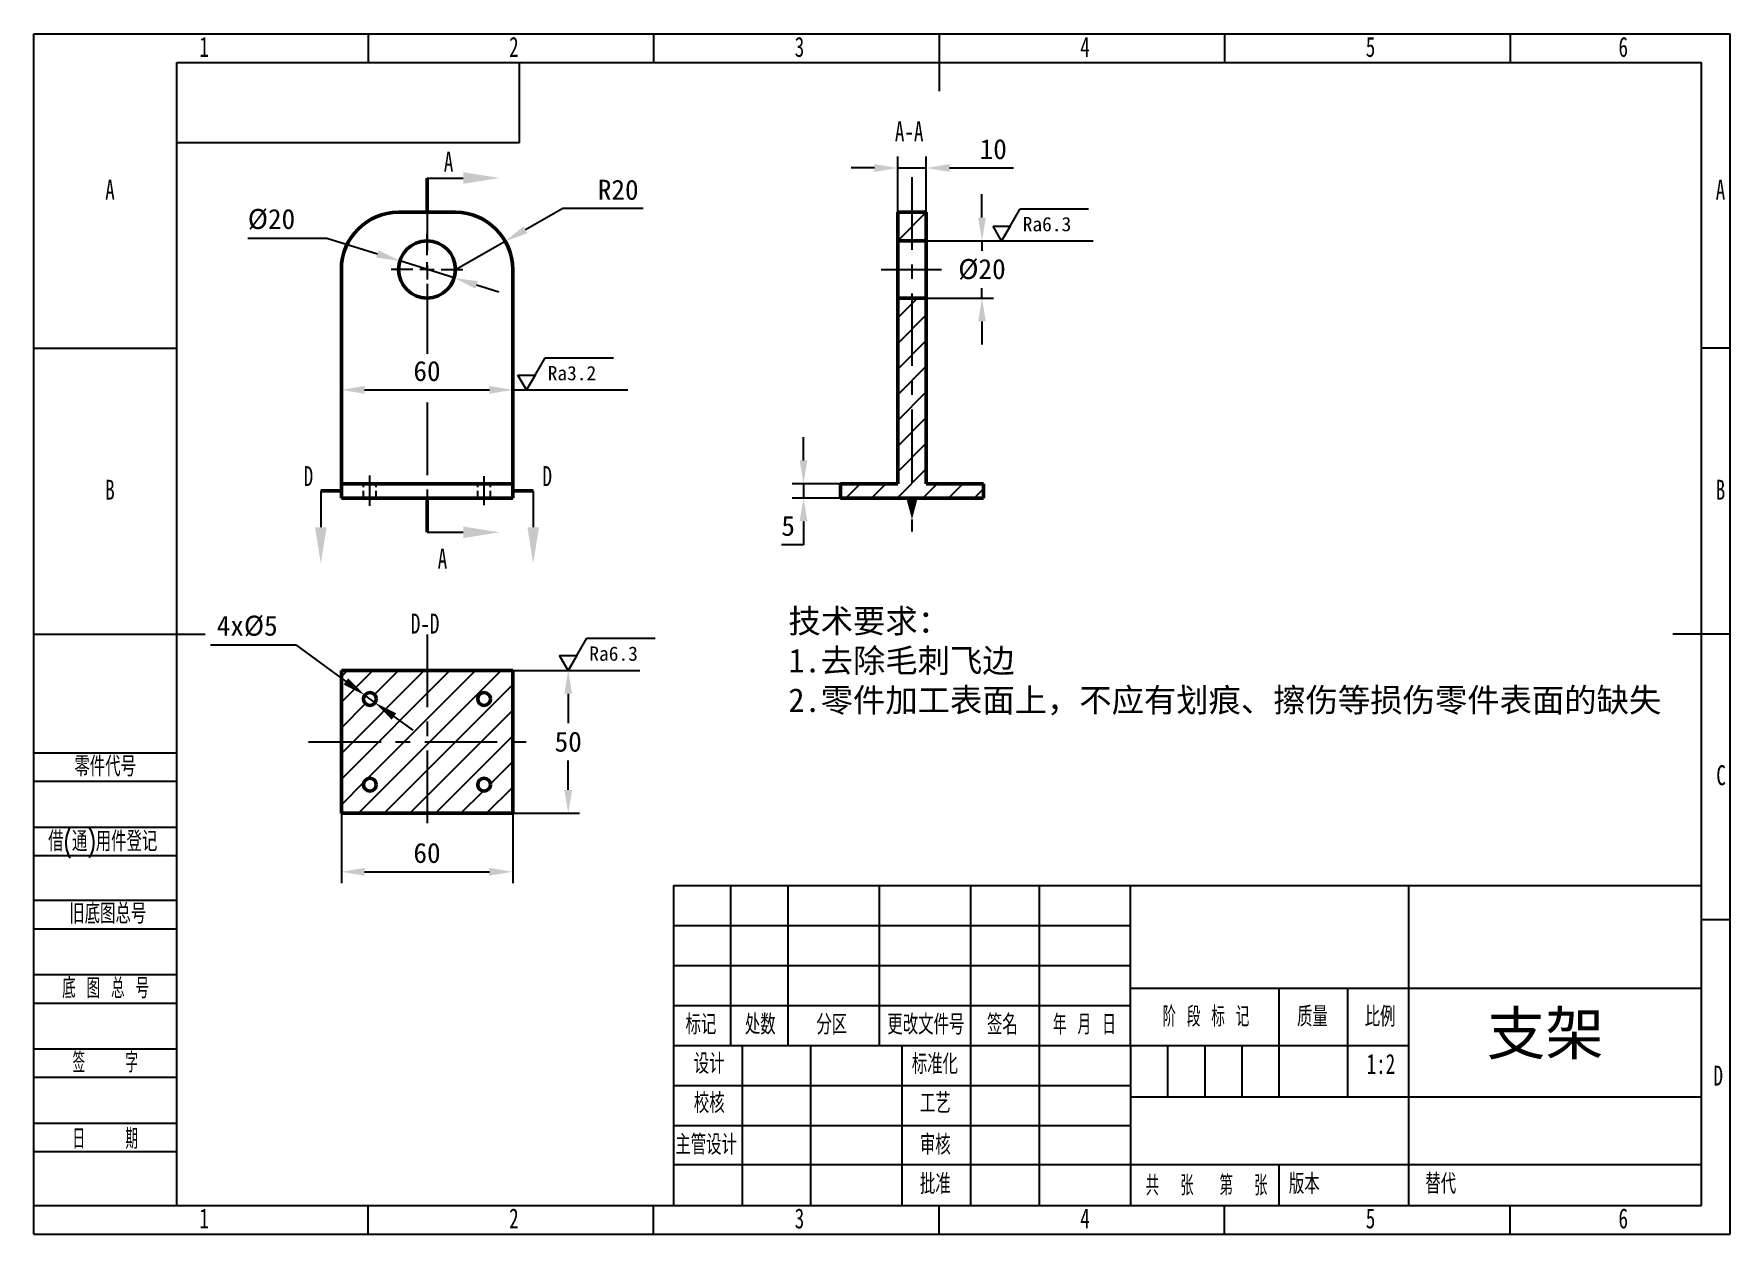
# Model space of a CAD drawing. Header units: millimetres. Extents: x 0 to 594, y 0 to 420.
import ezdxf

# ---------------------------------------------------------------- set-up
doc = ezdxf.new("R2010")
doc.units = ezdxf.units.MM
doc.header["$LTSCALE"] = 2
doc.header["$PDSIZE"] = -1
doc.linetypes.add('CENTERX2', pattern=[20.32, 12.7, -2.54, 2.54, -2.54])
doc.linetypes.add('HIDDEN', pattern=[1.905, 1.27, -0.635])
for name, color, linetype in [('中心线层', 7, 'CENTERX2'), ('图框', 7, 'Continuous'), ('细实线层', 7, 'Continuous'), ('虚线层', 7, 'HIDDEN')]:
    doc.layers.add(name, color=color, linetype=linetype)
for name, color, linetype, lineweight in [('文字层', 3, 'Continuous', 25), ('标注层', 4, 'Continuous', 25), ('粗实线层', 7, 'Continuous', 25), ('轮廓实线层', 7, 'Continuous', 50)]:
    doc.layers.add(name, color=color, linetype=linetype, lineweight=lineweight)
doc.styles.add('SLDTEXTSTYLE0', font='TXT', dxfattribs={"width": 0.7, "bigfont": 'bigfont'})
doc.styles.add('SLDTEXTSTYLE1', font='TXT', dxfattribs={"width": 0.6, "bigfont": 'bigfont'})
doc.styles.add('SLDTEXTSTYLE2', font='TXT', dxfattribs={"width": 0.614286, "bigfont": 'bigfont'})
doc.styles.add('SLDTEXTSTYLE3', font='TXT', dxfattribs={"width": 0.62, "bigfont": 'bigfont'})
doc.styles.add('SLDTEXTSTYLE4', font='TXT', dxfattribs={"width": 0.566667, "bigfont": 'bigfont'})
doc.styles.add('SLDTEXTSTYLE5', font='TXT', dxfattribs={"width": 0.7})
doc.dimstyles.new('ISO-25', dxfattribs={"dimtxt": 2.5, "dimasz": 2.5, "dimexe": 1.25, "dimexo": 0.625, "dimtad": 1, "dimtxsty": 'Standard', "dimcen": 2.5, "dimadec": 0, "dimazin": 0, "dimtfac": 1, "dimtmove": 0, "dimatfit": 3, "dimfxl": 1, "dimarcsym": 0})
pattern_1 = [(45, (-54.0696, 0), (-4.49013, 4.49013), [])]

# ---------------------------------------------------------------- blocks, each defined once
blk = doc.blocks.new('SW_CENTERMARKSYMBOL_0')
at = {"layer": '图框', "color": 0}
for p, q in [((0, 5), (0, 12.5)), ((-5, 0), (-12.5, 0)), ((0, 0), (-2.5, 0)), ((0, 0), (0, 2.5)), ((0, 0), (0, -2.5)), ((0, 0), (2.5, 0)), ((5, 0), (12.5, 0)), ((0, -5), (0, -12.5))]:
    blk.add_line(p, q, dxfattribs=at)
blk = doc.blocks.new('*D2')
at = {"layer": 'Defpoints', "color": 0, "transparency": 16777216}
for p in [(128.12, 340.56), (147.21, 334.6)]:
    blk.add_point(p, dxfattribs=at)
at = {"layer": '标注层', "color": 0, "lineweight": -2, "transparency": 16777216}
for p, q in [((74.94, 348.54), (102.58, 348.54)), ((102.58, 348.54), (120.33, 343)), ((147.21, 334.6), (128.12, 340.56)), ((155, 332.17), (162.78, 329.74))]:
    blk.add_line(p, q, dxfattribs=at)
at = {"layer": '标注层', "color": 0, "transparency": 16777216}
for points in [[(120.73, 344.3), (119.92, 341.7), (128.12, 340.56)], [(155.4, 333.47), (154.59, 330.87), (147.21, 334.6)]]:
    blk.add_solid(points, dxfattribs=at)
at = {"layer": '标注层', "color": 0, "transparency": 16777216, "insert": (83.19, 355.09), "char_height": 7, "attachment_point": 5}
blk.add_mtext('%%C{\\fSimSun|b0|i0|c134|p2;20}', dxfattribs=at)
blk = doc.blocks.new('*D3')
at = {"layer": 'Defpoints', "color": 0, "transparency": 16777216}
for p in [(167.66, 197.27), (167.66, 147.27), (187.11, 147.27)]:
    blk.add_point(p, dxfattribs=at)
at = {"layer": '标注层', "color": 0, "lineweight": -2, "transparency": 16777216}
for p, q in [((167.66, 197.27), (191.11, 197.27)), ((187.11, 189.11), (187.11, 178.82)), ((187.11, 155.43), (187.11, 165.72)), ((167.66, 147.27), (191.11, 147.27))]:
    blk.add_line(p, q, dxfattribs=at)
at = {"layer": '标注层', "color": 0, "transparency": 16777216}
for points in [[(185.75, 189.11), (188.47, 189.11), (187.11, 197.27)], [(185.75, 155.43), (188.47, 155.43), (187.11, 147.27)]]:
    blk.add_solid(points, dxfattribs=at)
at = {"layer": '标注层', "color": 0, "transparency": 16777216, "insert": (187.11, 172.27), "char_height": 7, "attachment_point": 5}
blk.add_mtext('50', dxfattribs=at)
blk = doc.blocks.new('*D4')
at = {"layer": 'Defpoints', "color": 0, "transparency": 16777216}
for p in [(107.66, 147.27), (167.66, 147.27), (167.66, 126.79)]:
    blk.add_point(p, dxfattribs=at)
at = {"layer": '标注层', "color": 0, "lineweight": -2, "transparency": 16777216}
for p, q in [((107.66, 147.27), (107.66, 122.79)), ((167.66, 147.27), (167.66, 122.79)), ((115.82, 126.79), (159.5, 126.79))]:
    blk.add_line(p, q, dxfattribs=at)
at = {"layer": '标注层', "color": 0, "transparency": 16777216}
for points in [[(115.82, 128.15), (115.82, 125.43), (107.66, 126.79)], [(159.5, 128.15), (159.5, 125.43), (167.66, 126.79)]]:
    blk.add_solid(points, dxfattribs=at)
at = {"layer": '标注层', "color": 0, "transparency": 16777216, "insert": (137.66, 133.33), "char_height": 7, "width": 25.6667, "attachment_point": 5}
blk.add_mtext('60', dxfattribs=at)
blk = doc.blocks.new('*D5')
at = {"layer": 'Defpoints', "color": 0, "transparency": 16777216}
for p in [(282.5, 262.58), (269.51, 257.58), (282.5, 257.58)]:
    blk.add_point(p, dxfattribs=at)
at = {"layer": '标注层', "color": 0, "lineweight": -2, "transparency": 16777216}
for p, q in [((269.51, 270.74), (269.51, 278.9)), ((282.5, 262.58), (265.51, 262.58)), ((269.51, 262.58), (269.51, 257.58)), ((282.5, 257.58), (265.51, 257.58)), ((269.51, 249.42), (269.51, 241.26)), ((269.51, 241.26), (261.8, 241.26))]:
    blk.add_line(p, q, dxfattribs=at)
at = {"layer": '标注层', "color": 0, "transparency": 16777216}
for points in [[(268.15, 270.74), (270.87, 270.74), (269.51, 262.58)], [(268.15, 249.42), (270.87, 249.42), (269.51, 257.58)]]:
    blk.add_solid(points, dxfattribs=at)
at = {"layer": '标注层', "color": 0, "transparency": 16777216, "insert": (264.13, 247.81), "char_height": 7, "attachment_point": 5}
blk.add_mtext('5', dxfattribs=at)
blk = doc.blocks.new('*D6')
at = {"layer": 'Defpoints', "color": 0, "transparency": 16777216}
for p in [(312.5, 373.09), (302.5, 357.58), (312.5, 357.58)]:
    blk.add_point(p, dxfattribs=at)
at = {"layer": '标注层', "color": 0, "lineweight": -2, "transparency": 16777216}
for p, q in [((302.5, 357.58), (302.5, 377.09)), ((312.5, 357.58), (312.5, 377.09)), ((294.34, 373.09), (286.18, 373.09)), ((302.5, 373.09), (312.5, 373.09)), ((320.66, 373.09), (343.09, 373.09))]:
    blk.add_line(p, q, dxfattribs=at)
at = {"layer": '标注层', "color": 0, "transparency": 16777216}
for points in [[(294.34, 374.45), (294.34, 371.73), (302.5, 373.09)], [(320.66, 374.45), (320.66, 371.73), (312.5, 373.09)]]:
    blk.add_solid(points, dxfattribs=at)
at = {"layer": '标注层', "color": 0, "transparency": 16777216, "insert": (335.96, 379.64), "char_height": 7, "attachment_point": 5}
blk.add_mtext('10', dxfattribs=at)
blk = doc.blocks.new('*D7')
at = {"layer": 'Defpoints', "color": 0, "transparency": 16777216}
for p in [(115.85, 188.6), (119.48, 185.94)]:
    blk.add_point(p, dxfattribs=at)
at = {"layer": '标注层', "color": 0, "lineweight": -2, "transparency": 16777216}
for p, q in [((61.86, 206.21), (91.74, 206.21)), ((91.74, 206.21), (109.26, 193.41)), ((119.48, 185.94), (115.85, 188.6)), ((126.07, 181.13), (132.66, 176.31))]:
    blk.add_line(p, q, dxfattribs=at)
at = {"layer": '标注层', "color": 0, "transparency": 16777216}
for points in [[(110.06, 194.51), (108.45, 192.31), (115.85, 188.6)], [(126.87, 182.23), (125.26, 180.03), (119.48, 185.94)]]:
    blk.add_solid(points, dxfattribs=at)
at = {"layer": '标注层', "color": 0, "transparency": 16777216, "insert": (74.69, 212.76), "char_height": 7, "attachment_point": 5}
blk.add_mtext('4x%%C5', dxfattribs=at)
blk = doc.blocks.new('*D8')
at = {"layer": 'Defpoints', "color": 0, "transparency": 16777216}
for p in [(165.06, 347.44), (147.66, 337.58)]:
    blk.add_point(p, dxfattribs=at)
at = {"layer": '标注层', "color": 0, "lineweight": -2, "transparency": 16777216}
for p, q in [((185.24, 358.88), (172.16, 351.46)), ((213.37, 358.88), (185.24, 358.88)), ((147.66, 337.58), (165.06, 347.44))]:
    blk.add_line(p, q, dxfattribs=at)
at = {"layer": '标注层', "color": 0, "transparency": 16777216}
blk.add_solid([(171.49, 352.65), (172.83, 350.28), (165.06, 347.44)], dxfattribs=at)
at = {"layer": '标注层', "color": 0, "transparency": 16777216, "insert": (204.62, 365.42), "char_height": 7, "attachment_point": 5}
blk.add_mtext('R20', dxfattribs=at)
blk = doc.blocks.new('ccd')
for p, q in [((3, 5.2), (6.5, 11.26)), ((6.5, 11.26), (30.5, 11.26)), ((0, 0), (-3, 5.2)), ((-3, 5.2), (3, 5.2)), ((3, 5.2), (0, 0))]:
    blk.add_line(p, q)
blk.add_attdef('RA6.3', (7.39, 3.36), '', height=5)
blk = doc.blocks.new('*D10')
at = {"layer": 'Defpoints', "color": 0, "transparency": 16777216}
for p in [(167.66, 295.44), (107.66, 262.58), (167.66, 262.58)]:
    blk.add_point(p, dxfattribs=at)
at = {"layer": '标注层', "color": 0, "lineweight": -2, "transparency": 16777216}
for p, q in [((107.66, 262.58), (107.66, 299.44)), ((167.66, 262.58), (167.66, 299.44)), ((115.82, 295.44), (159.5, 295.44))]:
    blk.add_line(p, q, dxfattribs=at)
at = {"layer": '标注层', "color": 0, "transparency": 16777216}
for points in [[(115.82, 296.8), (115.82, 294.08), (107.66, 295.44)], [(159.5, 296.8), (159.5, 294.08), (167.66, 295.44)]]:
    blk.add_solid(points, dxfattribs=at)
at = {"layer": '标注层', "color": 0, "transparency": 16777216, "insert": (137.66, 301.99), "char_height": 7, "attachment_point": 5}
blk.add_mtext('60', dxfattribs=at)
blk = doc.blocks.new('*D11')
at = {"layer": 'Defpoints', "color": 0, "transparency": 16777216}
for p in [(312.5, 347.58), (312.5, 327.58), (332.02, 327.58)]:
    blk.add_point(p, dxfattribs=at)
at = {"layer": '标注层', "color": 0, "lineweight": -2, "transparency": 16777216}
for p, q in [((332.02, 355.74), (332.02, 363.9)), ((312.5, 347.58), (336.02, 347.58)), ((332.02, 347.58), (332.02, 344.13)), ((312.5, 327.58), (336.02, 327.58)), ((332.02, 327.58), (332.02, 331.03)), ((332.02, 319.42), (332.02, 311.26))]:
    blk.add_line(p, q, dxfattribs=at)
at = {"layer": '标注层', "color": 0, "transparency": 16777216}
for points in [[(330.66, 355.74), (333.38, 355.74), (332.02, 347.58)], [(330.66, 319.42), (333.38, 319.42), (332.02, 327.58)]]:
    blk.add_solid(points, dxfattribs=at)
at = {"layer": '标注层', "color": 0, "transparency": 16777216, "insert": (332.02, 337.58), "char_height": 7, "attachment_point": 5}
blk.add_mtext('%%C20', dxfattribs=at)

msp = doc.modelspace()

# ---------------------------------------------------------------- hatches: boundary and pattern name
h = msp.add_hatch()
h.set_pattern_fill('ANSI31', color=256, scale=2, style=0)
h.set_pattern_definition(pattern_1)
h.paths.add_polyline_path([(302.504, 347.583), (312.504, 347.583), (312.504, 357.583), (302.504, 357.583)], flags=0)
h = msp.add_hatch()
h.set_pattern_fill('ANSI31', color=256, scale=2, style=0)
h.set_pattern_definition(pattern_1)
h.paths.add_polyline_path([(332.504, 257.583), (332.504, 262.583), (312.504, 262.583), (312.504, 327.583), (302.504, 327.583), (302.504, 262.583), (282.504, 262.583), (282.504, 257.583)], flags=0)
h = msp.add_hatch()
h.set_pattern_fill('ANSI31', color=256, scale=2, style=0)
h.set_pattern_definition([(45, (-32.601, -16.9336), (-4.49013, 4.49013), [])])
h.paths.add_polyline_path([(107.662, 147.269), (167.662, 147.269), (167.662, 197.269), (107.662, 197.269)], flags=0)
edge = h.paths.add_edge_path(flags=0)
edge.add_arc((117.662, 187.269), 2.25, 0, 360)
edge = h.paths.add_edge_path(flags=0)
edge.add_arc((157.662, 157.269), 2.25, 0, 360)
edge = h.paths.add_edge_path(flags=0)
edge.add_arc((117.662, 157.269), 2.25, 0, 360)
edge = h.paths.add_edge_path(flags=0)
edge.add_arc((157.662, 187.269), 2.25, 0, 360)

# ---------------------------------------------------------------- linework, layer by layer
at = {"layer": '中心线层'}
for p, q in [((137.662, 369.583), (137.662, 307.998)), ((307.504, 369.843), (307.504, 250.093)), ((296.714, 337.583), (317.837, 337.583)), ((137.662, 291.009), (137.662, 245.583)), ((117.662, 254.904), (117.662, 265.445)), ((157.662, 255.101), (157.662, 265.198)), ((137.662, 209.843), (137.662, 139.796)), ((96.203, 172.269), (175.268, 172.269))]:
    msp.add_line(p, q, dxfattribs=at)
at = {"layer": '图框'}
for p, q in [((0, 0), (0, 420)), ((0, 420), (594, 420)), ((117, 420), (117, 410)), ((217, 420), (217, 410)), ((317, 420), (317, 400)), ((417, 420), (417, 410)), ((517, 420), (517, 410)), ((594, 0), (594, 420)), ((50, 10), (50, 410)), ((50, 410), (584, 410)), ((584, 10), (584, 410)), ((0, 310), (50, 310)), ((594, 310), (584, 310)), ((0, 210), (60, 210)), ((594, 210), (574, 210)), ((0, 168.441), (50, 168.441)), ((0, 158.441), (50, 158.441)), ((0, 142.441), (50, 142.441)), ((0, 132.441), (50, 132.441)), ((224, 122), (224, 10)), ((224, 122), (584, 122)), ((244, 122), (244, 66)), ((264, 122), (264, 66)), ((296, 122), (296, 66)), ((328, 122), (328, 10)), ((352, 122), (352, 10)), ((383.936, 122.104), (384.009, 10)), ((481.384, 122), (481.384, 10)), ((0, 116.86), (50, 116.86)), ((224, 108), (384, 108)), ((594, 110), (584, 110)), ((0, 106.86), (50, 106.86)), ((0, 90.86), (50, 90.86)), ((224, 94), (384, 94)), ((383.96, 86.104), (583.96, 86.104)), ((436, 86.138), (436, 48.138)), ((460, 86), (460, 48)), ((0, 80.86), (50, 80.86)), ((224, 80), (384, 80)), ((224, 66), (384, 66)), ((248, 66), (248, 10)), ((272, 66), (272, 10)), ((304, 66), (304, 10)), ((384.03, 66), (481.384, 66)), ((397, 66), (397, 48)), ((410, 66), (410, 48)), ((423, 66), (423, 48)), ((0, 64.86), (50, 64.86)), ((0, 54.86), (50, 54.86)), ((224, 52), (384, 52)), ((384, 48), (584, 48)), ((0, 38.86), (50, 38.86)), ((224, 38), (384, 38)), ((0, 28.86), (50, 28.86)), ((224, 24.332), (384, 24.332)), ((384, 24.332), (584, 24.332)), ((436, 24.332), (436, 10)), ((0, 10), (50, 10)), ((50, 10), (584, 10)), ((117, 0), (117, 10)), ((217, 0), (217, 10)), ((317, 0), (317, 10)), ((417, 0), (417, 10)), ((517, 0), (517, 10)), ((0, 0), (594, 0))]:
    msp.add_line(p, q, dxfattribs=at)
at = {"layer": '标注层'}
for p, q in [((336.016, 347.583), (370.993, 347.583)), ((167.662, 295.439), (207.992, 295.439)), ((307.504, 250.093), (307.504, 245.895)), ((187.108, 197.269), (212.231, 197.269))]:
    msp.add_line(p, q, dxfattribs=at)
msp.add_lwpolyline([(307.504, 257.583, 4, 0, 0), (307.504, 250.093, 0, 0, 0)], format="xyseb", dxfattribs=at)
at = {"layer": '粗实线层'}
for p, q in [((170, 382), (170, 410)), ((50, 382), (170, 382))]:
    msp.add_line(p, q, dxfattribs=at)
at = {"layer": '细实线层'}
for p, q in [((137.662, 369.583), (150.362, 369.583)), ((100.462, 260.083), (100.462, 247.383)), ((174.862, 260.083), (174.862, 247.383)), ((137.662, 245.583), (150.362, 245.583))]:
    msp.add_line(p, q, dxfattribs=at)
at = {"layer": '虚线层'}
for p, q in [((115.412, 257.583), (115.412, 262.583)), ((119.912, 257.583), (119.912, 262.583)), ((155.412, 257.583), (155.412, 262.583)), ((159.912, 257.583), (159.912, 262.583))]:
    msp.add_line(p, q, dxfattribs=at)
at = {"layer": '轮廓实线层'}
for p, q in [((137.662, 369.583), (137.662, 357.583)), ((147.662, 357.583), (127.662, 357.583)), ((302.504, 347.583), (302.504, 357.583)), ((312.504, 357.583), (302.504, 357.583)), ((312.504, 347.583), (312.504, 357.583)), ((312.504, 347.583), (302.504, 347.583)), ((302.504, 347.583), (302.504, 327.583)), ((312.504, 347.583), (312.504, 327.583)), ((107.662, 337.583), (107.662, 262.583)), ((167.662, 262.583), (167.662, 337.583)), ((302.504, 262.583), (302.504, 327.583)), ((302.504, 327.583), (312.504, 327.583)), ((312.504, 262.583), (312.504, 327.583)), ((107.662, 262.583), (107.662, 257.583)), ((167.662, 262.583), (107.662, 262.583)), ((167.662, 262.583), (167.662, 257.583)), ((282.504, 257.583), (282.504, 262.583)), ((302.504, 262.583), (282.504, 262.583)), ((332.504, 262.583), (312.504, 262.583)), ((332.504, 262.583), (332.504, 257.583)), ((100.462, 260.083), (107.662, 260.083)), ((167.662, 257.583), (107.662, 257.583)), ((137.662, 245.583), (137.662, 257.583)), ((174.862, 260.083), (167.662, 260.083)), ((282.504, 257.583), (332.504, 257.583)), ((107.662, 197.269), (167.662, 197.269)), ((107.662, 197.269), (107.662, 147.269)), ((167.662, 147.269), (167.662, 197.269)), ((167.662, 147.269), (107.662, 147.269))]:
    msp.add_line(p, q, dxfattribs=at)
for centre, radius in [((137.662, 337.583), 10), ((117.662, 187.269), 2.25), ((157.662, 187.269), 2.25), ((117.662, 157.269), 2.25), ((157.662, 157.269), 2.25)]:
    msp.add_circle(centre, radius, dxfattribs=at)
for centre, start, end in [((127.662, 337.583), 90, 180), ((147.662, 337.583), 0, 90)]:
    msp.add_arc(centre, 20, start, end, dxfattribs=at)
for points in [[(163.062, 369.583), (150.362, 367.551), (150.362, 371.615)], [(100.462, 234.683), (98.43, 247.383), (102.494, 247.383)], [(163.062, 245.583), (150.362, 243.551), (150.362, 247.615)], [(174.862, 234.683), (172.83, 247.383), (176.894, 247.383)]]:
    msp.add_solid(points, dxfattribs=at)

# ---------------------------------------------------------------- block references
at = {"layer": '标注层'}
for p, values in [((338.874, 347.583), {'RA6.3': 'Ra6.3'}), ((172.524, 295.439), {'RA6.3': 'Ra3.2'}), ((187.108, 197.269), {'RA6.3': 'Ra6.3'})]:
    msp.add_blockref('ccd', p, dxfattribs=at).add_auto_attribs(values)
at = {"layer": '轮廓实线层'}
msp.add_blockref('SW_CENTERMARKSYMBOL_0', (137.662, 337.583), dxfattribs=at)

# ---------------------------------------------------------------- texts
at = {"layer": '图框', "char_height": 7}
for s, insert, attachment_point, style in [('1', (59.589, 418.973), 2, 'SLDTEXTSTYLE5'), ('2', (168.089, 418.973), 2, 'SLDTEXTSTYLE5'), ('3', (268.089, 418.973), 2, 'SLDTEXTSTYLE5'), ('4', (368.089, 418.973), 2, 'SLDTEXTSTYLE5'), ('5', (468.089, 418.973), 2, 'SLDTEXTSTYLE5'), ('6', (556.594, 418.973), 2, 'SLDTEXTSTYLE5'), ('A', (26.641, 368.973), 2, 'SLDTEXTSTYLE5'), ('A', (590.641, 368.973), 2, 'SLDTEXTSTYLE5'), ('B', (26.641, 263.973), 2, 'SLDTEXTSTYLE5'), ('B', (590.641, 263.973), 2, 'SLDTEXTSTYLE5'), ('零件代号', (14.167, 167.158), 1, 'SLDTEXTSTYLE0'), ('C', (590.855, 164.085), 2, 'SLDTEXTSTYLE5'), ('借(通)用件登记', (4.992, 140.945), 1, 'SLDTEXTSTYLE0'), ('旧底图总号', (12.388, 115.648), 1, 'SLDTEXTSTYLE0'), ('底 图 总 号', (9.894, 89.531), 1, 'SLDTEXTSTYLE2'), ('标记', (233.593, 76.834), 2, 'SLDTEXTSTYLE0'), ('处数', (254.368, 76.834), 2, 'SLDTEXTSTYLE0'), ('分区', (279.416, 76.834), 2, 'SLDTEXTSTYLE0'), ('更改文件号', (312.36, 76.834), 2, 'SLDTEXTSTYLE0'), ('签名', (339.152, 76.834), 2, 'SLDTEXTSTYLE0'), ('年 月 日', (367.865, 76.834), 2, 'SLDTEXTSTYLE3'), ('阶 段 标 记', (410.423, 79.611), 2, 'SLDTEXTSTYLE2'), ('质量', (447.738, 79.611), 2, 'SLDTEXTSTYLE0'), ('比例', (471.437, 79.611), 2, 'SLDTEXTSTYLE0'), ('签    字', (24.98, 63.527), 2, 'SLDTEXTSTYLE4'), ('设计', (236.493, 63.116), 2, 'SLDTEXTSTYLE0'), ('标准化', (315.519, 62.983), 2, 'SLDTEXTSTYLE0'), ('1:2', (471.716, 63.041), 2, 'SLDTEXTSTYLE5'), ('D', (589.859, 58.973), 2, 'SLDTEXTSTYLE5'), ('校核', (236.493, 49.358), 2, 'SLDTEXTSTYLE0'), ('工艺', (315.67, 49.285), 2, 'SLDTEXTSTYLE0'), ('日    期', (24.98, 36.827), 2, 'SLDTEXTSTYLE4'), ('主管设计', (235.41, 34.799), 2, 'SLDTEXTSTYLE0'), ('审核', (315.67, 34.799), 2, 'SLDTEXTSTYLE0'), ('批准', (315.67, 21.046), 2, 'SLDTEXTSTYLE0'), ('共  张', (397.74, 20.524), 2, 'SLDTEXTSTYLE1'), ('第  张', (423.61, 20.524), 2, 'SLDTEXTSTYLE1'), ('版本', (444.876, 21.063), 2, 'SLDTEXTSTYLE0'), ('替代', (487.281, 21.063), 1, 'SLDTEXTSTYLE0'), ('1', (59.589, 8.973), 2, 'SLDTEXTSTYLE5'), ('2', (168.089, 8.973), 2, 'SLDTEXTSTYLE5'), ('3', (268.089, 8.973), 2, 'SLDTEXTSTYLE5'), ('4', (368.089, 8.973), 2, 'SLDTEXTSTYLE5'), ('5', (468.089, 8.973), 2, 'SLDTEXTSTYLE5'), ('6', (556.594, 8.973), 2, 'SLDTEXTSTYLE5')]:
    msp.add_mtext(s, dxfattribs=dict(at, insert=insert, attachment_point=attachment_point, style=style))
at = {"layer": '文字层', "char_height": 7, "style": 'SLDTEXTSTYLE5'}
for s, insert, attachment_point in [('A-A', (306.513, 389.406), 2), ('A', (143.552, 378.761), 1), ('D', (94.468, 268.748), 1), ('D', (178.104, 268.748), 1), ('A', (141.404, 239.887), 1), ('D-D', (137, 217.156), 2)]:
    msp.add_mtext(s, dxfattribs=dict(at, insert=insert, attachment_point=attachment_point))
at = {"layer": '标注层', "attachment_point": 1}
for s, width, gutter_width, heights, insert, char_height in [('{\\fSimSun|b0|i0|c134|p2;技术要求：}\\P{\\fSimSun|b0|i0|c134|p2;1.去除毛刺飞边\\P2.零件加工表面上，不应有划痕、擦伤等损伤零件表面的缺失}', 296.00812, 41.504, [81.654], (264.224, 218.691), 8.30076), ('{\\fSimSun|b0|i0|c134|p2;支架}', 80.21196, 35, [0], (508.84, 77.758), 15)]:
    msp.add_mtext_dynamic_manual_height_columns(s, width=width, gutter_width=gutter_width, heights=heights, dxfattribs=dict(at, insert=insert, char_height=char_height))

# ---------------------------------------------------------------- dimensions: what is measured, and where the dimension line sits
at = {"layer": '标注层'}
for base, p1, p2, text, picture, middle in [((312.504, 373.088), (302.504, 357.583), (312.504, 357.583), '10', '*D6', (335.955, 379.636)), ((167.662, 295.439), (107.662, 262.583), (167.662, 262.583), '60', '*D10', (137.662, 301.987)), ((167.662, 126.786), (107.662, 147.269), (167.662, 147.269), '60', '*D4', (137.662, 133.334))]:
    dim = msp.add_linear_dim(base=base, p1=p1, p2=p2, text=text, dimstyle='ISO-25', override={"dimtxt": 7, "dimasz": 8.16, "dimexe": 4, "dimexo": 0, "dimgap": 3.048, "dimtih": 1, "dimtoh": 1, "dimzin": 0, "dimadec": 2, "dimtzin": 0}, dxfattribs=at)
    dim.commit()
    dim.dimension.update_dxf_attribs({"geometry": picture, "text_midpoint": middle})
dim = msp.add_radius_dim(center=(147.662, 337.583), mpoint=(165.063, 347.442), text='R20', dimstyle='ISO-25', override={"dimtxt": 7, "dimasz": 8.16, "dimexe": 4, "dimexo": 0, "dimgap": 3.048, "dimtih": 1, "dimtoh": 1, "dimzin": 0, "dimadec": 2, "dimtzin": 0}, dxfattribs=at)
dim.commit()
dim.dimension.update_dxf_attribs({"geometry": '*D8', "text_midpoint": (204.624, 358.876), "dimtype": 164})
for base, p1, p2, text, picture, middle in [((332.016, 327.583), (312.504, 347.583), (312.504, 327.583), '%%C20', '*D11', (332.016, 337.583)), ((269.513, 257.583), (282.504, 262.583), (282.504, 257.583), '5', '*D5', (264.132, 247.811))]:
    dim = msp.add_linear_dim(base=base, p1=p1, p2=p2, angle=90, text=text, dimstyle='ISO-25', override={"dimtxt": 7, "dimasz": 8.16, "dimexe": 4, "dimexo": 0, "dimgap": 3.048, "dimtih": 1, "dimtoh": 1, "dimzin": 0, "dimadec": 2, "dimtzin": 0}, dxfattribs=at)
    dim.commit()
    dim.dimension.update_dxf_attribs({"geometry": picture, "text_midpoint": middle})
for p1, p2, text, picture, middle in [((147.207, 334.601), (128.117, 340.564), '%%C{\\fSimSun|b0|i0|c134|p2;20}', '*D2', (83.194, 348.542)), ((119.479, 185.942), (115.845, 188.596), '4x%%C5', '*D7', (74.693, 206.21))]:
    dim = msp.add_diameter_dim_2p(p1=p1, p2=p2, text=text, dimstyle='ISO-25', override={"dimtxt": 7, "dimasz": 8.16, "dimexe": 4, "dimexo": 0, "dimgap": 3.048, "dimtih": 1, "dimtoh": 1, "dimzin": 0, "dimadec": 2, "dimtzin": 0}, dxfattribs=at)
    dim.commit()
    dim.dimension.update_dxf_attribs({"geometry": picture, "text_midpoint": middle, "dimtype": 163})
dim = msp.add_linear_dim(base=(187.108, 147.269), p1=(167.662, 197.269), p2=(167.662, 147.269), angle=90, text='50', dimstyle='ISO-25', override={"dimtxt": 7, "dimasz": 8.16, "dimexe": 4, "dimexo": 0, "dimgap": 3.048, "dimtih": 1, "dimtoh": 1, "dimzin": 0, "dimadec": 2, "dimtzin": 0}, dxfattribs=at)
dim.commit()
dim.dimension.update_dxf_attribs({"geometry": '*D3', "text_midpoint": (187.108, 172.269), "dimtype": 160})

doc.saveas('drawing.dxf')
